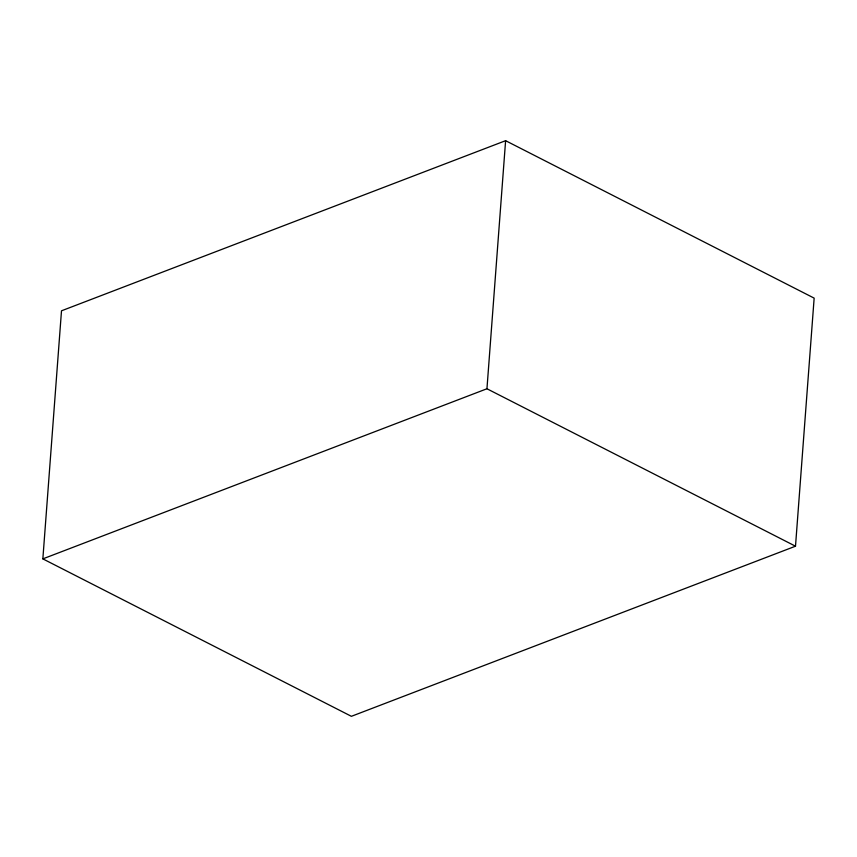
<?xml version="1.0" encoding="UTF-8"?>
<svg xmlns="http://www.w3.org/2000/svg" width="857" height="857" viewBox="0 0 857 857"><rect width="100%" height="100%" fill="white"/><g stroke="black" fill="none" stroke-linecap="round" stroke-linejoin="round"><path stroke-width="1.29" d="M42.85 558.871L61.5 310.802L505.609 140.687L814.15 298.129L795.5 546.198L351.391 716.313L42.85 558.871L486.947 388.757L795.5 546.198M486.947 388.757L505.609 140.687"/></g></svg>
